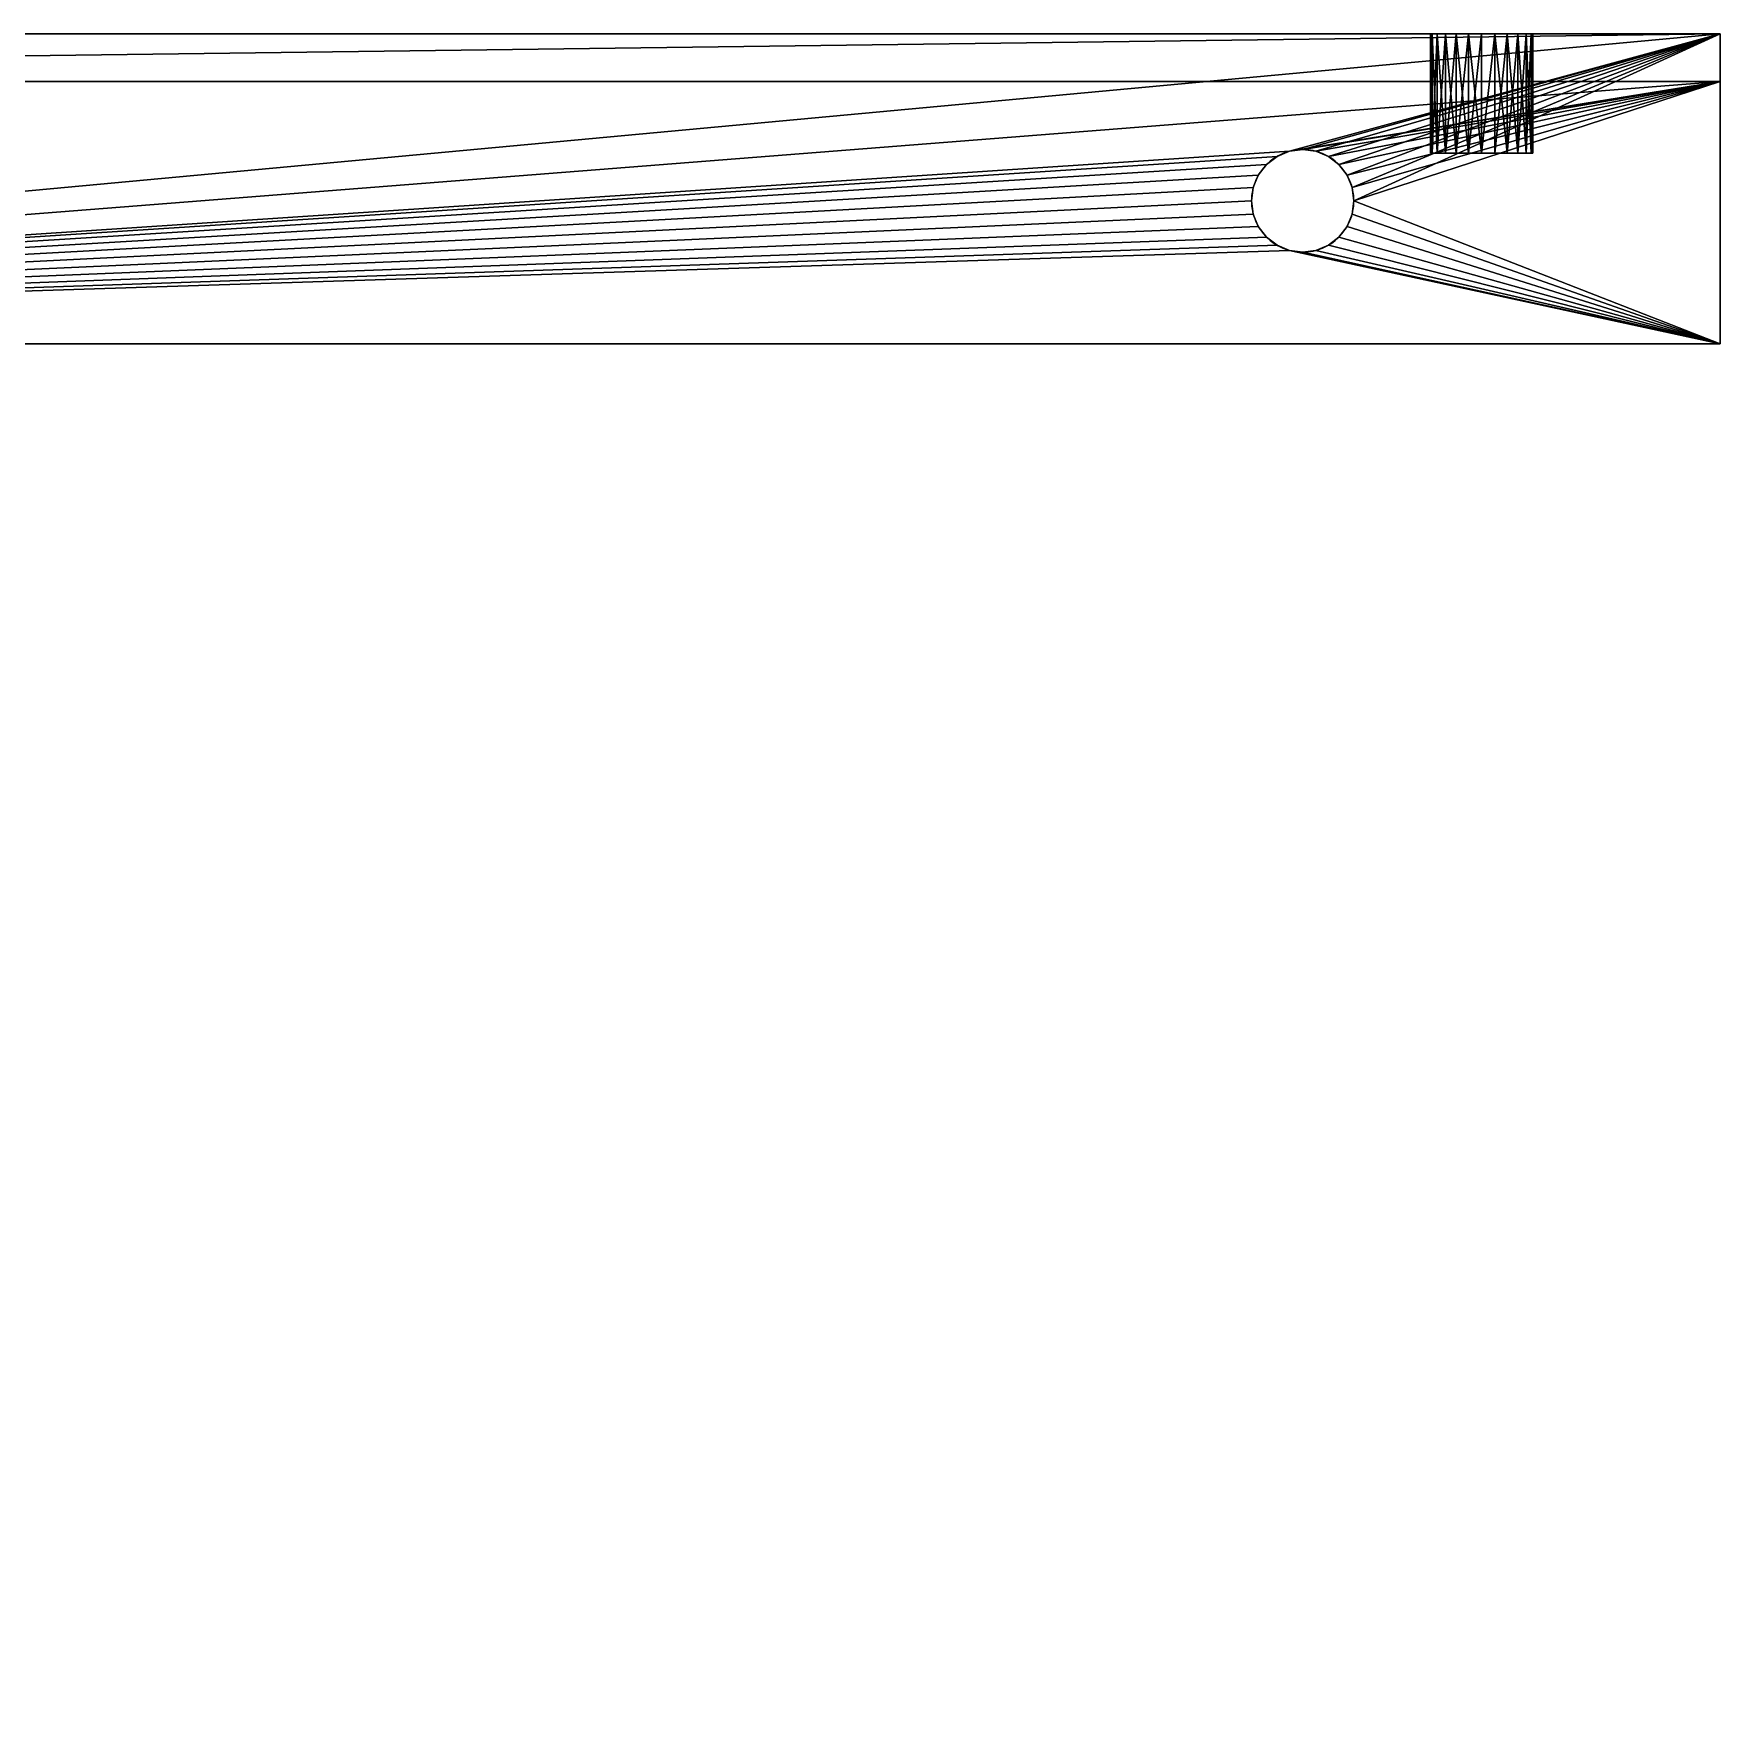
# Model space of a CAD drawing. Extents: x 0 to 155, y -2 to 138.
# Drawn here: x 84.3 to 155, y 68.2 to 138.5 of the extents above; entities that cross this region are included whole.
import ezdxf

# ---------------------------------------------------------------- set-up
doc = ezdxf.new("R2010")
doc.units = 0
doc.header["$LTSCALE"] = 25.4
doc.layers.get('0').update_dxf_attribs({"linetype": 'CONTINUOUS'})

# ---------------------------------------------------------------- blocks, each defined once
blk = doc.blocks.new('DIFFERENZA_1')
at = {"color": 0}
for p, q in [((155, 138.5), (0, 138.5)), ((0, 138.5, 16), (155, 138.5, 16)), ((155, 138.5), (0, 138.5)), ((0, 138.5, 16), (155, 138.5, 16)), ((142.85, 138.5, 5), (142.85, 133.5, 5)), ((142.85, 138.5, 5), (142.85, 133.5, 5)), ((142.923, 138.5, 4.444), (142.923, 133.5, 4.444)), ((142.923, 138.5, 4.444), (142.923, 133.5, 4.444)), ((142.923, 138.5, 5.556), (142.923, 133.5, 5.556)), ((142.923, 138.5, 5.556), (142.923, 133.5, 5.556)), ((143.138, 138.5, 3.925), (143.138, 133.5, 3.925)), ((143.138, 138.5, 3.925), (143.138, 133.5, 3.925)), ((143.138, 138.5, 6.075), (143.138, 133.5, 6.075)), ((143.138, 138.5, 6.075), (143.138, 133.5, 6.075)), ((143.48, 138.5, 3.48), (143.48, 133.5, 3.48)), ((143.48, 138.5, 3.48), (143.48, 133.5, 3.48)), ((143.48, 138.5, 6.52), (143.48, 133.5, 6.52)), ((143.48, 138.5, 6.52), (143.48, 133.5, 6.52)), ((143.925, 138.5, 3.138), (143.925, 133.5, 3.138)), ((143.925, 138.5, 3.138), (143.925, 133.5, 3.138)), ((143.925, 138.5, 6.862), (143.925, 133.5, 6.862)), ((143.925, 138.5, 6.862), (143.925, 133.5, 6.862)), ((144.444, 138.5, 2.923), (144.444, 133.5, 2.923)), ((144.444, 138.5, 2.923), (144.444, 133.5, 2.923)), ((144.444, 138.5, 7.077), (144.444, 133.5, 7.077)), ((144.444, 138.5, 7.077), (144.444, 133.5, 7.077)), ((145, 138.5, 2.85), (145, 133.5, 2.85)), ((145, 138.5, 2.85), (145, 133.5, 2.85)), ((145, 138.5, 7.15), (145, 133.5, 7.15)), ((145, 138.5, 7.15), (145, 133.5, 7.15)), ((145.556, 138.5, 2.923), (145.556, 133.5, 2.923)), ((145.556, 138.5, 2.923), (145.556, 133.5, 2.923)), ((145.556, 138.5, 7.077), (145.556, 133.5, 7.077)), ((145.556, 138.5, 7.077), (145.556, 133.5, 7.077)), ((146.075, 138.5, 3.138), (146.075, 133.5, 3.138)), ((146.075, 138.5, 3.138), (146.075, 133.5, 3.138)), ((146.075, 138.5, 6.862), (146.075, 133.5, 6.862)), ((146.075, 138.5, 6.862), (146.075, 133.5, 6.862)), ((146.52, 138.5, 3.48), (146.52, 133.5, 3.48)), ((146.52, 138.5, 3.48), (146.52, 133.5, 3.48)), ((146.52, 138.5, 6.52), (146.52, 133.5, 6.52)), ((146.52, 138.5, 6.52), (146.52, 133.5, 6.52)), ((146.862, 138.5, 3.925), (146.862, 133.5, 3.925)), ((146.862, 138.5, 3.925), (146.862, 133.5, 3.925)), ((146.862, 138.5, 6.075), (146.862, 133.5, 6.075)), ((146.862, 138.5, 6.075), (146.862, 133.5, 6.075)), ((147.077, 138.5, 4.444), (147.077, 133.5, 4.444)), ((147.077, 138.5, 4.444), (147.077, 133.5, 4.444)), ((147.077, 138.5, 5.556), (147.077, 133.5, 5.556)), ((147.077, 138.5, 5.556), (147.077, 133.5, 5.556)), ((147.15, 138.5, 5), (147.15, 133.5, 5)), ((147.15, 138.5, 5), (147.15, 133.5, 5)), ((155, 138.5, 16), (155, 138.5)), ((155, 125.5), (155, 138.5)), ((155, 125.5), (155, 138.5)), ((155, 138.5, 16), (155, 138.5)), ((155, 136.5, 16), (155, 138.5, 16)), ((155, 136.5, 16), (155, 138.5, 16)), ((1, 136.5, 10), (155, 136.5, 10)), ((1, 136.5, 16), (155, 136.5, 16)), ((1, 136.5, 16), (155, 136.5, 16)), ((1, 136.5, 10), (155, 136.5, 10)), ((155, 125.5, 10), (155, 136.5, 10)), ((155, 136.5, 16), (155, 136.5, 10)), ((155, 125.5, 10), (155, 136.5, 10)), ((155, 136.5, 16), (155, 136.5, 10)), ((137.5, 133.65), (136.944, 133.577)), ((137.5, 133.65), (136.944, 133.577)), ((138.056, 133.577), (137.5, 133.65)), ((137.5, 133.65, 10), (137.5, 133.65)), ((137.5, 133.65, 10), (137.5, 133.65)), ((138.056, 133.577), (137.5, 133.65)), ((135.98, 133.02), (135.638, 132.575)), ((135.98, 133.02), (135.638, 132.575)), ((136.425, 133.362), (135.98, 133.02)), ((136.425, 133.362), (135.98, 133.02)), ((135.98, 133.02, 10), (135.98, 133.02)), ((135.98, 133.02, 10), (135.98, 133.02)), ((136.944, 133.577), (136.425, 133.362)), ((136.944, 133.577), (136.425, 133.362)), ((136.425, 133.362, 10), (136.425, 133.362)), ((136.425, 133.362, 10), (136.425, 133.362)), ((136.944, 133.577, 10), (136.944, 133.577)), ((136.944, 133.577, 10), (136.944, 133.577)), ((138.575, 133.362), (138.056, 133.577)), ((138.056, 133.577, 10), (138.056, 133.577)), ((138.575, 133.362), (138.056, 133.577)), ((138.056, 133.577, 10), (138.056, 133.577)), ((139.02, 133.02), (138.575, 133.362)), ((138.575, 133.362, 10), (138.575, 133.362)), ((138.575, 133.362, 10), (138.575, 133.362)), ((139.02, 133.02), (138.575, 133.362)), ((139.362, 132.575), (139.02, 133.02)), ((139.02, 133.02, 10), (139.02, 133.02)), ((139.362, 132.575), (139.02, 133.02)), ((139.02, 133.02, 10), (139.02, 133.02)), ((135.638, 132.575), (135.423, 132.056)), ((135.638, 132.575), (135.423, 132.056)), ((135.638, 132.575, 10), (135.638, 132.575)), ((135.638, 132.575, 10), (135.638, 132.575)), ((139.577, 132.056), (139.362, 132.575)), ((139.362, 132.575, 10), (139.362, 132.575)), ((139.577, 132.056), (139.362, 132.575)), ((139.362, 132.575, 10), (139.362, 132.575)), ((135.423, 132.056), (135.35, 131.5)), ((135.423, 132.056), (135.35, 131.5)), ((135.35, 131.5), (135.423, 130.944)), ((135.35, 131.5, 10), (135.35, 131.5)), ((135.35, 131.5), (135.423, 130.944)), ((135.35, 131.5, 10), (135.35, 131.5)), ((135.423, 132.056, 10), (135.423, 132.056)), ((135.423, 132.056, 10), (135.423, 132.056)), ((139.65, 131.5), (139.577, 132.056)), ((139.577, 132.056, 10), (139.577, 132.056)), ((139.65, 131.5), (139.577, 132.056)), ((139.577, 132.056, 10), (139.577, 132.056)), ((139.577, 130.944), (139.65, 131.5)), ((139.577, 130.944), (139.65, 131.5)), ((139.65, 131.5, 10), (139.65, 131.5)), ((139.65, 131.5, 10), (139.65, 131.5)), ((135.423, 130.944), (135.638, 130.425)), ((135.423, 130.944), (135.638, 130.425)), ((135.423, 130.944, 10), (135.423, 130.944)), ((135.423, 130.944, 10), (135.423, 130.944)), ((139.362, 130.425), (139.577, 130.944)), ((139.362, 130.425), (139.577, 130.944)), ((139.577, 130.944, 10), (139.577, 130.944)), ((139.577, 130.944, 10), (139.577, 130.944)), ((135.638, 130.425), (135.98, 129.98)), ((135.638, 130.425), (135.98, 129.98)), ((135.638, 130.425, 10), (135.638, 130.425)), ((135.638, 130.425, 10), (135.638, 130.425)), ((139.02, 129.98), (139.362, 130.425)), ((139.02, 129.98), (139.362, 130.425)), ((139.362, 130.425, 10), (139.362, 130.425)), ((139.362, 130.425, 10), (139.362, 130.425)), ((135.98, 129.98), (136.425, 129.638)), ((135.98, 129.98, 10), (135.98, 129.98)), ((135.98, 129.98), (136.425, 129.638)), ((135.98, 129.98, 10), (135.98, 129.98)), ((136.425, 129.638), (136.944, 129.423)), ((136.425, 129.638, 10), (136.425, 129.638)), ((136.425, 129.638), (136.944, 129.423)), ((136.425, 129.638, 10), (136.425, 129.638)), ((136.944, 129.423), (137.5, 129.35)), ((136.944, 129.423), (137.5, 129.35)), ((136.944, 129.423, 10), (136.944, 129.423)), ((136.944, 129.423, 10), (136.944, 129.423)), ((137.5, 129.35), (138.056, 129.423)), ((137.5, 129.35), (138.056, 129.423)), ((137.5, 129.35, 10), (137.5, 129.35)), ((137.5, 129.35, 10), (137.5, 129.35)), ((138.056, 129.423), (138.575, 129.638)), ((138.056, 129.423), (138.575, 129.638)), ((138.056, 129.423, 10), (138.056, 129.423)), ((138.056, 129.423, 10), (138.056, 129.423)), ((138.575, 129.638), (139.02, 129.98)), ((138.575, 129.638), (139.02, 129.98)), ((138.575, 129.638, 10), (138.575, 129.638)), ((138.575, 129.638, 10), (138.575, 129.638)), ((139.02, 129.98, 10), (139.02, 129.98)), ((139.02, 129.98, 10), (139.02, 129.98)), ((15, 125.5, 10), (155, 125.5, 10)), ((15, 125.5, 10), (155, 125.5, 10)), ((15, 125.5), (155, 125.5)), ((15, 125.5), (155, 125.5)), ((155, 125.5, 10), (155, 125.5)), ((155, 125.5, 10), (155, 125.5))]:
    blk.add_line(p, q, dxfattribs=at)
at = {"color": 0, "extrusion": (0, -1, 0)}
for centre in [(145, 5, -138.5), (145, 5, -138.5), (145, 5, -138.5), (145, 5, -138.5), (145, 5, -138.5), (145, 5, -138.5), (145, 5, -138.5), (145, 5, -138.5), (145, 5, -138.5), (145, 5, -138.5), (145, 5, -138.5), (145, 5, -138.5), (145, 5, -138.5), (145, 5, -138.5), (145, 5, -138.5), (145, 5, -138.5), (145, 5, -138.5), (145, 5, -138.5), (145, 5, -138.5), (145, 5, -138.5), (145, 5, -138.5), (145, 5, -138.5), (145, 5, -138.5), (145, 5, -138.5), (145, 5, -138.5), (145, 5, -133.5), (145, 5, -133.5), (145, 5, -133.5), (145, 5, -133.5), (145, 5, -133.5), (145, 5, -133.5), (145, 5, -133.5), (145, 5, -133.5), (145, 5, -133.5), (145, 5, -133.5), (145, 5, -133.5), (145, 5, -133.5), (145, 5, -133.5), (145, 5, -133.5), (145, 5, -133.5), (145, 5, -133.5), (145, 5, -133.5), (145, 5, -133.5), (145, 5, -133.5), (145, 5, -133.5), (145, 5, -133.5), (145, 5, -133.5), (145, 5, -133.5), (145, 5, -133.5), (145, 5, -133.5)]:
    blk.add_circle(centre, 2.15, dxfattribs=at)
at = {"color": 0, "extrusion": (2.62322e-15, 3.85733e-15, -1)}
blk.add_circle((-137.5, 131.5, -10), 2.15, dxfattribs=at)
blk.add_circle((-137.5, 131.5, -10), 2.15, dxfattribs=at)
blk.add_circle((-137.5, 131.5, -10), 2.15, dxfattribs=at)
blk.add_circle((-137.5, 131.5, -10), 2.15, dxfattribs=at)
blk.add_circle((-137.5, 131.5, -10), 2.15, dxfattribs=at)
blk.add_circle((-137.5, 131.5, -10), 2.15, dxfattribs=at)
blk.add_circle((-137.5, 131.5, -10), 2.15, dxfattribs=at)
blk.add_circle((-137.5, 131.5, -10), 2.15, dxfattribs=at)
blk.add_circle((-137.5, 131.5, -10), 2.15, dxfattribs=at)
blk.add_circle((-137.5, 131.5, -10), 2.15, dxfattribs=at)
blk.add_circle((-137.5, 131.5, -10), 2.15, dxfattribs=at)
blk.add_circle((-137.5, 131.5, -10), 2.15, dxfattribs=at)
blk.add_circle((-137.5, 131.5, -10), 2.15, dxfattribs=at)
blk.add_circle((-137.5, 131.5, -10), 2.15, dxfattribs=at)
blk.add_circle((-137.5, 131.5, -10), 2.15, dxfattribs=at)
blk.add_circle((-137.5, 131.5, -10), 2.15, dxfattribs=at)
blk.add_circle((-137.5, 131.5, -10), 2.15, dxfattribs=at)
blk.add_circle((-137.5, 131.5, -10), 2.15, dxfattribs=at)
blk.add_circle((-137.5, 131.5, -10), 2.15, dxfattribs=at)
blk.add_circle((-137.5, 131.5, -10), 2.15, dxfattribs=at)
blk.add_circle((-137.5, 131.5, -10), 2.15, dxfattribs=at)
blk.add_circle((-137.5, 131.5, -10), 2.15, dxfattribs=at)
blk.add_circle((-137.5, 131.5, -10), 2.15, dxfattribs=at)
blk.add_circle((-137.5, 131.5, -10), 2.15, dxfattribs=at)
blk.add_circle((-137.5, 131.5, -10), 2.15, dxfattribs=at)
at = {"color": 0}
mesh = blk.add_polyface(dxfattribs=at)
corners = [(8.056, 138.5, 2.923), (77.5, 138.5, 2.85), (7.5, 138.5, 2.85), (76.944, 138.5, 2.923), (8.575, 138.5, 3.138), (76.425, 138.5, 3.138), (9.02, 138.5, 3.48), (75.98, 138.5, 3.48), (75.638, 138.5, 3.925), (9.362, 138.5, 3.925), (9.577, 138.5, 4.444), (75.423, 138.5, 4.444), (9.65, 138.5, 5), (75.35, 138.5, 5), (75.423, 138.5, 5.556), (9.577, 138.5, 5.556), (9.362, 138.5, 6.075), (75.638, 138.5, 6.075), (9.02, 138.5, 6.52), (75.98, 138.5, 6.52), (8.575, 138.5, 6.862), (76.425, 138.5, 6.862), (8.056, 138.5, 7.077), (76.944, 138.5, 7.077), (7.5, 138.5, 7.15), (77.5, 138.5, 7.15), (0, 138.5), (155, 138.5), (6.944, 138.5, 2.923), (6.425, 138.5, 3.138), (5.98, 138.5, 3.48), (5.638, 138.5, 3.925), (0, 138.5, 16), (145, 138.5, 2.85), (5.423, 138.5, 4.444), (5.35, 138.5, 5), (5.423, 138.5, 5.556), (5.638, 138.5, 6.075), (5.98, 138.5, 6.52), (6.425, 138.5, 6.862), (6.944, 138.5, 7.077), (145, 138.5, 7.15), (146.862, 138.5, 3.925), (155, 138.5, 16), (146.52, 138.5, 3.48), (146.075, 138.5, 3.138), (145.556, 138.5, 2.923), (147.077, 138.5, 4.444), (147.15, 138.5, 5), (147.077, 138.5, 5.556), (146.862, 138.5, 6.075), (146.52, 138.5, 6.52), (146.075, 138.5, 6.862), (145.556, 138.5, 7.077), (144.444, 138.5, 2.923), (78.056, 138.5, 2.923), (143.925, 138.5, 3.138), (78.575, 138.5, 3.138), (143.48, 138.5, 3.48), (79.02, 138.5, 3.48), (143.138, 138.5, 3.925), (79.362, 138.5, 3.925), (142.923, 138.5, 4.444), (79.577, 138.5, 4.444), (142.85, 138.5, 5), (79.65, 138.5, 5), (79.577, 138.5, 5.556), (142.923, 138.5, 5.556), (79.362, 138.5, 6.075), (143.138, 138.5, 6.075), (79.02, 138.5, 6.52), (143.48, 138.5, 6.52), (78.575, 138.5, 6.862), (143.925, 138.5, 6.862), (144.444, 138.5, 7.077), (78.056, 138.5, 7.077)]
mesh.append_faces([[corners[k] for k in face] for face in [(0, 1, 2), (1, 0, 3), (3, 4, 5), (5, 6, 7), (7, 6, 8), (8, 10, 11), (11, 12, 13), (13, 12, 14), (14, 16, 17), (17, 18, 19), (19, 20, 21), (21, 22, 23), (23, 24, 25), (26, 2, 27), (2, 26, 28), (28, 26, 29), (29, 26, 30), (30, 26, 31), (31, 32, 34), (34, 32, 35), (35, 32, 36), (36, 32, 37), (37, 32, 38), (38, 32, 39), (39, 32, 40), (40, 32, 24), (27, 42, 43), (42, 27, 44), (44, 27, 45), (45, 27, 46), (46, 27, 33), (43, 41, 32), (33, 1, 54), (54, 55, 56), (56, 57, 58), (58, 59, 60), (60, 61, 62), (62, 63, 64), (64, 66, 67), (67, 68, 69), (69, 70, 71), (71, 72, 73), (73, 72, 74), (74, 25, 41)]], dxfattribs={"vtx0": -1, "vtx1": -1, "color": 0})
mesh.append_faces([[corners[k] for k in face] for face in [(27, 2, 33), (24, 32, 41), (1, 33, 2), (41, 25, 24)]], dxfattribs={"vtx0": -1, "vtx1": -1, "vtx2": -1, "color": 0})
mesh.append_faces([[corners[k] for k in face] for face in [(3, 0, 4), (5, 4, 6), (8, 6, 9), (8, 9, 10), (11, 10, 12), (14, 12, 15), (14, 15, 16), (17, 16, 18), (19, 18, 20), (21, 20, 22), (23, 22, 24), (31, 26, 32), (43, 42, 47), (43, 47, 48), (43, 48, 49), (43, 49, 50), (43, 50, 51), (43, 51, 52), (43, 52, 53), (43, 53, 41), (54, 1, 55), (56, 55, 57), (58, 57, 59), (60, 59, 61), (62, 61, 63), (64, 63, 65), (64, 65, 66), (67, 66, 68), (69, 68, 70), (71, 70, 72), (74, 72, 75), (74, 75, 25)]], dxfattribs={"vtx0": -1, "vtx2": -1, "color": 0})
mesh = blk.add_polyface(dxfattribs=at)
corners = [(4, 105.5), (9.138, 115.925), (15, 105.5), (8.923, 116.444), (8.85, 117), (9.48, 115.48), (9.925, 115.138), (10.444, 114.923), (11, 114.85), (11.556, 114.923), (12.075, 115.138), (12.52, 115.48), (12.862, 115.925), (13.077, 116.444), (13.15, 117), (15, 125.5), (0, 138.5), (0, -2), (8.923, 117.556), (9.138, 118.075), (9.48, 118.52), (155, 138.5), (9.925, 118.862), (10.444, 119.077), (11, 119.15), (11.556, 119.077), (12.075, 118.862), (12.52, 118.52), (12.862, 118.075), (13.077, 117.556), (136.944, 133.577), (136.425, 133.362), (135.98, 133.02), (135.638, 132.575), (135.423, 132.056), (135.35, 131.5), (137.5, 133.65), (138.056, 133.577), (138.575, 133.362), (139.02, 133.02), (139.362, 132.575), (139.577, 132.056), (139.65, 131.5), (136.944, 129.423), (155, 125.5), (136.425, 129.638), (135.98, 129.98), (135.638, 130.425), (135.423, 130.944), (137.5, 129.35), (138.056, 129.423), (138.575, 129.638), (139.02, 129.98), (139.362, 130.425), (139.577, 130.944), (4, 21), (8.923, 9.556), (8.85, 9), (9.138, 10.075), (15, 21), (9.48, 10.52), (9.925, 10.862), (10.444, 11.077), (11, 11.15), (11.556, 11.077), (12.075, 10.862), (12.52, 10.52), (12.862, 10.075), (13.077, 9.556), (13.15, 9), (15, 13.8), (132.5, 13.8), (135.638, 10.075), (132.5, 3), (135.98, 10.52), (136.425, 10.862), (142.5, 13.8), (135.423, 9.556), (135.35, 9), (136.944, 11.077), (137.5, 11.15), (138.056, 11.077), (138.575, 10.862), (139.02, 10.52), (139.362, 10.075), (139.577, 9.556), (139.65, 9), (11, 6.85), (155, -2), (10.444, 6.923), (9.925, 7.138), (9.48, 7.48), (9.138, 7.925), (8.923, 8.444), (11.556, 6.923), (12.075, 7.138), (12.52, 7.48), (82.769, 3), (12.862, 7.925), (13.077, 8.444), (82.769, 13.8), (142.5, 3), (136.425, 7.138), (135.98, 7.48), (135.638, 7.925), (135.423, 8.444), (136.944, 6.923), (137.5, 6.85), (138.056, 6.923), (138.575, 7.138), (139.02, 7.48), (139.362, 7.925), (139.577, 8.444), (155, 3)]
mesh.append_faces([[corners[k] for k in face] for face in [(97, 70, 100), (88, 101, 113)]], dxfattribs={"vtx0": -1, "color": 0})
mesh.append_faces([[corners[k] for k in face] for face in [(0, 1, 2), (1, 0, 3), (3, 0, 4), (2, 14, 15), (16, 0, 17), (18, 16, 19), (19, 16, 20), (20, 15, 22), (22, 15, 23), (23, 15, 24), (24, 15, 25), (25, 15, 26), (26, 15, 27), (27, 15, 28), (28, 15, 29), (29, 15, 14), (30, 21, 36), (36, 21, 37), (37, 21, 38), (38, 21, 39), (39, 21, 40), (40, 21, 41), (41, 21, 42), (15, 43, 44), (43, 15, 45), (45, 15, 46), (46, 15, 47), (47, 15, 48), (48, 15, 35), (44, 42, 21), (56, 55, 58), (58, 59, 60), (60, 59, 61), (61, 59, 62), (62, 59, 63), (63, 59, 64), (64, 59, 65), (65, 59, 66), (66, 59, 67), (67, 59, 68), (68, 59, 69), (71, 72, 73), (72, 71, 74), (74, 71, 75), (75, 76, 79), (79, 76, 80), (80, 76, 81), (81, 76, 82), (82, 76, 83), (83, 76, 84), (84, 76, 85), (85, 76, 86), (17, 87, 88), (87, 17, 89), (89, 17, 90), (90, 17, 91), (91, 17, 92), (92, 17, 93), (55, 17, 0), (93, 55, 57), (102, 73, 103), (103, 73, 104), (104, 73, 105), (105, 73, 78), (101, 86, 76)]], dxfattribs={"vtx0": -1, "vtx1": -1, "color": 0})
mesh.append_faces([[corners[k] for k in face] for face in [(0, 16, 18), (20, 16, 15), (15, 21, 30), (93, 17, 55), (88, 96, 97), (97, 69, 70), (88, 73, 101), (101, 73, 102)]], dxfattribs={"vtx0": -1, "vtx1": -1, "vtx2": -1, "color": 0})
mesh.append_faces([[corners[k] for k in face] for face in [(2, 1, 5), (2, 5, 6), (2, 6, 7), (2, 7, 8), (2, 8, 9), (2, 9, 10), (2, 10, 11), (2, 11, 12), (2, 12, 13), (2, 13, 14), (15, 16, 21), (0, 18, 4), (15, 30, 31), (15, 31, 32), (15, 32, 33), (15, 33, 34), (15, 34, 35), (44, 43, 49), (44, 49, 50), (44, 50, 51), (44, 51, 52), (44, 52, 53), (44, 53, 54), (44, 54, 42), (55, 56, 57), (58, 55, 59), (69, 59, 70), (75, 71, 76), (73, 72, 77), (73, 77, 78), (88, 87, 94), (88, 94, 95), (88, 95, 96), (97, 96, 98), (97, 98, 99), (97, 99, 69), (88, 97, 73), (101, 102, 106), (101, 106, 107), (101, 107, 108), (101, 108, 109), (101, 109, 110), (101, 110, 111), (101, 111, 112), (101, 112, 86)]], dxfattribs={"vtx0": -1, "vtx2": -1, "color": 0})
mesh = blk.add_polyface(dxfattribs=at)
corners = [(0, -2, 16), (1, 3, 16), (1, 136.5, 16), (155, -2, 16), (155, 3, 16), (0, 138.5, 16), (155, 138.5, 16), (155, 136.5, 16)]
mesh.append_faces([[corners[k] for k in face] for face in [(1, 3, 4), (6, 2, 7)]], dxfattribs={"vtx0": -1, "color": 0})
mesh.append_faces([[corners[k] for k in face] for face in [(5, 2, 6)]], dxfattribs={"vtx0": -1, "vtx1": -1, "color": 0})
mesh.append_faces([[corners[k] for k in face] for face in [(0, 1, 2), (1, 0, 3), (2, 5, 0)]], dxfattribs={"vtx0": -1, "vtx2": -1, "color": 0})
mesh = blk.add_polyface(dxfattribs=at)
corners = [(142.923, 138.5, 4.444), (142.85, 133.5, 5), (142.923, 133.5, 4.444), (142.85, 138.5, 5)]
mesh.append_faces([[corners[k] for k in face] for face in [(0, 1, 2), (1, 0, 3)]], dxfattribs={"vtx0": -1, "color": 0})
mesh = blk.add_polyface(dxfattribs=at)
corners = [(142.85, 138.5, 5), (142.923, 133.5, 5.556), (142.85, 133.5, 5), (142.923, 138.5, 5.556)]
mesh.append_faces([[corners[k] for k in face] for face in [(0, 1, 2), (1, 0, 3)]], dxfattribs={"vtx0": -1, "color": 0})
mesh = blk.add_polyface(dxfattribs=at)
corners = [(143.138, 138.5, 3.925), (142.923, 133.5, 4.444), (143.138, 133.5, 3.925), (142.923, 138.5, 4.444)]
mesh.append_faces([[corners[k] for k in face] for face in [(0, 1, 2), (1, 0, 3)]], dxfattribs={"vtx0": -1, "color": 0})
mesh = blk.add_polyface(dxfattribs=at)
corners = [(142.923, 138.5, 5.556), (143.138, 133.5, 6.075), (142.923, 133.5, 5.556), (143.138, 138.5, 6.075)]
mesh.append_faces([[corners[k] for k in face] for face in [(0, 1, 2), (1, 0, 3)]], dxfattribs={"vtx0": -1, "color": 0})
mesh = blk.add_polyface(dxfattribs=at)
corners = [(143.48, 138.5, 3.48), (143.138, 133.5, 3.925), (143.48, 133.5, 3.48), (143.138, 138.5, 3.925)]
mesh.append_faces([[corners[k] for k in face] for face in [(0, 1, 2), (1, 0, 3)]], dxfattribs={"vtx0": -1, "color": 0})
mesh = blk.add_polyface(dxfattribs=at)
corners = [(143.138, 138.5, 6.075), (143.48, 133.5, 6.52), (143.138, 133.5, 6.075), (143.48, 138.5, 6.52)]
mesh.append_faces([[corners[k] for k in face] for face in [(0, 1, 2), (1, 0, 3)]], dxfattribs={"vtx0": -1, "color": 0})
mesh = blk.add_polyface(dxfattribs=at)
corners = [(143.925, 133.5, 3.138), (143.48, 138.5, 3.48), (143.48, 133.5, 3.48), (143.925, 138.5, 3.138)]
mesh.append_faces([[corners[k] for k in face] for face in [(0, 1, 2), (1, 0, 3)]], dxfattribs={"vtx0": -1, "color": 0})
mesh = blk.add_polyface(dxfattribs=at)
corners = [(143.925, 138.5, 6.862), (143.48, 133.5, 6.52), (143.48, 138.5, 6.52), (143.925, 133.5, 6.862)]
mesh.append_faces([[corners[k] for k in face] for face in [(0, 1, 2), (1, 0, 3)]], dxfattribs={"vtx0": -1, "color": 0})
mesh = blk.add_polyface(dxfattribs=at)
corners = [(144.444, 133.5, 2.923), (143.925, 138.5, 3.138), (143.925, 133.5, 3.138), (144.444, 138.5, 2.923)]
mesh.append_faces([[corners[k] for k in face] for face in [(0, 1, 2), (1, 0, 3)]], dxfattribs={"vtx0": -1, "color": 0})
mesh = blk.add_polyface(dxfattribs=at)
corners = [(144.444, 138.5, 7.077), (143.925, 133.5, 6.862), (143.925, 138.5, 6.862), (144.444, 133.5, 7.077)]
mesh.append_faces([[corners[k] for k in face] for face in [(0, 1, 2), (1, 0, 3)]], dxfattribs={"vtx0": -1, "color": 0})
mesh = blk.add_polyface(dxfattribs=at)
corners = [(145, 133.5, 2.85), (144.444, 138.5, 2.923), (144.444, 133.5, 2.923), (145, 138.5, 2.85)]
mesh.append_faces([[corners[k] for k in face] for face in [(0, 1, 2), (1, 0, 3)]], dxfattribs={"vtx0": -1, "color": 0})
mesh = blk.add_polyface(dxfattribs=at)
corners = [(145, 138.5, 7.15), (144.444, 133.5, 7.077), (144.444, 138.5, 7.077), (145, 133.5, 7.15)]
mesh.append_faces([[corners[k] for k in face] for face in [(0, 1, 2), (1, 0, 3)]], dxfattribs={"vtx0": -1, "color": 0})
mesh = blk.add_polyface(dxfattribs=at)
corners = [(145, 133.5, 2.85), (145.556, 138.5, 2.923), (145, 138.5, 2.85), (145.556, 133.5, 2.923)]
mesh.append_faces([[corners[k] for k in face] for face in [(0, 1, 2), (1, 0, 3)]], dxfattribs={"vtx0": -1, "color": 0})
mesh = blk.add_polyface(dxfattribs=at)
corners = [(145.556, 138.5, 7.077), (145, 133.5, 7.15), (145, 138.5, 7.15), (145.556, 133.5, 7.077)]
mesh.append_faces([[corners[k] for k in face] for face in [(0, 1, 2), (1, 0, 3)]], dxfattribs={"vtx0": -1, "color": 0})
mesh = blk.add_polyface(dxfattribs=at)
corners = [(146.075, 133.5, 3.138), (145.556, 138.5, 2.923), (145.556, 133.5, 2.923), (146.075, 138.5, 3.138)]
mesh.append_faces([[corners[k] for k in face] for face in [(0, 1, 2), (1, 0, 3)]], dxfattribs={"vtx0": -1, "color": 0})
mesh = blk.add_polyface(dxfattribs=at)
corners = [(146.075, 138.5, 6.862), (145.556, 133.5, 7.077), (145.556, 138.5, 7.077), (146.075, 133.5, 6.862)]
mesh.append_faces([[corners[k] for k in face] for face in [(0, 1, 2), (1, 0, 3)]], dxfattribs={"vtx0": -1, "color": 0})
mesh = blk.add_polyface(dxfattribs=at)
corners = [(146.52, 133.5, 3.48), (146.075, 138.5, 3.138), (146.075, 133.5, 3.138), (146.52, 138.5, 3.48)]
mesh.append_faces([[corners[k] for k in face] for face in [(0, 1, 2), (1, 0, 3)]], dxfattribs={"vtx0": -1, "color": 0})
mesh = blk.add_polyface(dxfattribs=at)
corners = [(146.52, 138.5, 6.52), (146.075, 133.5, 6.862), (146.075, 138.5, 6.862), (146.52, 133.5, 6.52)]
mesh.append_faces([[corners[k] for k in face] for face in [(0, 1, 2), (1, 0, 3)]], dxfattribs={"vtx0": -1, "color": 0})
mesh = blk.add_polyface(dxfattribs=at)
corners = [(146.862, 138.5, 3.925), (146.52, 133.5, 3.48), (146.862, 133.5, 3.925), (146.52, 138.5, 3.48)]
mesh.append_faces([[corners[k] for k in face] for face in [(0, 1, 2), (1, 0, 3)]], dxfattribs={"vtx0": -1, "color": 0})
mesh = blk.add_polyface(dxfattribs=at)
corners = [(146.52, 138.5, 6.52), (146.862, 133.5, 6.075), (146.52, 133.5, 6.52), (146.862, 138.5, 6.075)]
mesh.append_faces([[corners[k] for k in face] for face in [(0, 1, 2), (1, 0, 3)]], dxfattribs={"vtx0": -1, "color": 0})
mesh = blk.add_polyface(dxfattribs=at)
corners = [(147.077, 138.5, 4.444), (146.862, 133.5, 3.925), (147.077, 133.5, 4.444), (146.862, 138.5, 3.925)]
mesh.append_faces([[corners[k] for k in face] for face in [(0, 1, 2), (1, 0, 3)]], dxfattribs={"vtx0": -1, "color": 0})
mesh = blk.add_polyface(dxfattribs=at)
corners = [(146.862, 138.5, 6.075), (147.077, 133.5, 5.556), (146.862, 133.5, 6.075), (147.077, 138.5, 5.556)]
mesh.append_faces([[corners[k] for k in face] for face in [(0, 1, 2), (1, 0, 3)]], dxfattribs={"vtx0": -1, "color": 0})
mesh = blk.add_polyface(dxfattribs=at)
corners = [(147.15, 138.5, 5), (147.077, 133.5, 4.444), (147.15, 133.5, 5), (147.077, 138.5, 4.444)]
mesh.append_faces([[corners[k] for k in face] for face in [(0, 1, 2), (1, 0, 3)]], dxfattribs={"vtx0": -1, "color": 0})
mesh = blk.add_polyface(dxfattribs=at)
corners = [(147.077, 138.5, 5.556), (147.15, 133.5, 5), (147.077, 133.5, 5.556), (147.15, 138.5, 5)]
mesh.append_faces([[corners[k] for k in face] for face in [(0, 1, 2), (1, 0, 3)]], dxfattribs={"vtx0": -1, "color": 0})
mesh = blk.add_polyface(dxfattribs=at)
corners = [(155, 138.5), (155, 125.5, 10), (155, 125.5), (155, 136.5, 10), (155, 136.5, 16), (155, 138.5, 16)]
mesh.append_faces([[corners[k] for k in face] for face in [(0, 1, 2), (4, 0, 5)]], dxfattribs={"vtx0": -1, "color": 0})
mesh.append_faces([[corners[k] for k in face] for face in [(1, 0, 3), (3, 0, 4)]], dxfattribs={"vtx0": -1, "vtx1": -1, "color": 0})
mesh = blk.add_polyface(dxfattribs=at)
corners = [(1, 3, 10), (4, 21, 10), (4, 105.5, 10), (8.923, 8.444, 10), (9.138, 7.925, 10), (9.48, 7.48, 10), (9.925, 7.138, 10), (10.444, 6.923, 10), (11, 6.85, 10), (82.769, 3, 10), (8.85, 9, 10), (11.556, 6.923, 10), (12.075, 7.138, 10), (12.52, 7.48, 10), (12.862, 7.925, 10), (13.077, 8.444, 10), (13.15, 9, 10), (15, 13.8, 10), (82.769, 13.8, 10), (9.138, 10.075, 10), (15, 21, 10), (8.923, 9.556, 10), (9.48, 10.52, 10), (9.925, 10.862, 10), (10.444, 11.077, 10), (11, 11.15, 10), (11.556, 11.077, 10), (12.075, 10.862, 10), (12.52, 10.52, 10), (12.862, 10.075, 10), (13.077, 9.556, 10), (8.923, 116.444, 10), (8.85, 117, 10), (9.138, 115.925, 10), (15, 105.5, 10), (9.48, 115.48, 10), (9.925, 115.138, 10), (10.444, 114.923, 10), (11, 114.85, 10), (11.556, 114.923, 10), (12.075, 115.138, 10), (12.52, 115.48, 10), (12.862, 115.925, 10), (13.077, 116.444, 10), (13.15, 117, 10), (15, 125.5, 10), (135.423, 130.944, 10), (135.35, 131.5, 10), (135.638, 130.425, 10), (135.98, 129.98, 10), (136.425, 129.638, 10), (136.944, 129.423, 10), (155, 125.5, 10), (137.5, 129.35, 10), (138.056, 129.423, 10), (138.575, 129.638, 10), (139.02, 129.98, 10), (139.362, 130.425, 10), (139.577, 130.944, 10), (139.65, 131.5, 10), (1, 136.5, 10), (155, 136.5, 10), (9.48, 118.52, 10), (9.138, 118.075, 10), (8.923, 117.556, 10), (9.925, 118.862, 10), (10.444, 119.077, 10), (11, 119.15, 10), (11.556, 119.077, 10), (12.075, 118.862, 10), (12.52, 118.52, 10), (12.862, 118.075, 10), (13.077, 117.556, 10), (136.944, 133.577, 10), (136.425, 133.362, 10), (135.98, 133.02, 10), (135.638, 132.575, 10), (135.423, 132.056, 10), (137.5, 133.65, 10), (138.056, 133.577, 10), (138.575, 133.362, 10), (139.02, 133.02, 10), (139.362, 132.575, 10), (139.577, 132.056, 10)]
mesh.append_faces([[corners[k] for k in face] for face in [(17, 9, 18)]], dxfattribs={"vtx0": -1, "color": 0})
mesh.append_faces([[corners[k] for k in face] for face in [(3, 0, 4), (4, 0, 5), (5, 0, 6), (6, 0, 7), (7, 0, 8), (8, 9, 11), (11, 9, 12), (12, 9, 13), (13, 9, 14), (14, 9, 15), (15, 9, 16), (1, 19, 20), (19, 1, 21), (21, 1, 10), (20, 16, 17), (31, 2, 33), (33, 34, 35), (35, 34, 36), (36, 34, 37), (37, 34, 38), (38, 34, 39), (39, 34, 40), (40, 34, 41), (41, 34, 42), (42, 34, 43), (43, 34, 44), (46, 45, 48), (48, 45, 49), (49, 45, 50), (50, 45, 51), (51, 52, 53), (53, 52, 54), (54, 52, 55), (55, 52, 56), (56, 52, 57), (57, 52, 58), (58, 52, 59), (60, 45, 61), (62, 60, 63), (63, 60, 64), (64, 2, 32), (45, 44, 34), (73, 45, 74), (74, 45, 75), (75, 45, 76), (76, 45, 77), (77, 45, 47), (61, 59, 52)]], dxfattribs={"vtx0": -1, "vtx1": -1, "color": 0})
mesh.append_faces([[corners[k] for k in face] for face in [(1, 0, 3), (16, 9, 17), (45, 60, 62), (64, 60, 2), (61, 45, 73)]], dxfattribs={"vtx0": -1, "vtx1": -1, "vtx2": -1, "color": 0})
mesh.append_faces([[corners[k] for k in face] for face in [(0, 1, 2), (8, 0, 9), (1, 3, 10), (20, 19, 22), (20, 22, 23), (20, 23, 24), (20, 24, 25), (20, 25, 26), (20, 26, 27), (20, 27, 28), (20, 28, 29), (20, 29, 30), (20, 30, 16), (2, 31, 32), (33, 2, 34), (45, 46, 47), (51, 45, 52), (2, 60, 0), (45, 62, 65), (45, 65, 66), (45, 66, 67), (45, 67, 68), (45, 68, 69), (45, 69, 70), (45, 70, 71), (45, 71, 72), (45, 72, 44), (61, 73, 78), (61, 78, 79), (61, 79, 80), (61, 80, 81), (61, 81, 82), (61, 82, 83), (61, 83, 59)]], dxfattribs={"vtx0": -1, "vtx2": -1, "color": 0})
mesh = blk.add_polyface(dxfattribs=at)
corners = [(155, 136.5, 16), (1, 136.5, 10), (155, 136.5, 10), (1, 136.5, 16)]
mesh.append_faces([[corners[k] for k in face] for face in [(0, 1, 2), (1, 0, 3)]], dxfattribs={"vtx0": -1, "color": 0})
mesh = blk.add_polyface(dxfattribs=at)
corners = [(137.5, 133.65), (136.944, 133.577, 10), (136.944, 133.577), (137.5, 133.65, 10)]
mesh.append_faces([[corners[k] for k in face] for face in [(0, 1, 2), (1, 0, 3)]], dxfattribs={"vtx0": -1, "color": 0})
mesh = blk.add_polyface(dxfattribs=at)
corners = [(138.056, 133.577), (137.5, 133.65, 10), (137.5, 133.65), (138.056, 133.577, 10)]
mesh.append_faces([[corners[k] for k in face] for face in [(0, 1, 2), (1, 0, 3)]], dxfattribs={"vtx0": -1, "color": 0})
mesh = blk.add_polyface(dxfattribs=at)
corners = [(135.98, 133.02), (135.638, 132.575, 10), (135.638, 132.575), (135.98, 133.02, 10)]
mesh.append_faces([[corners[k] for k in face] for face in [(0, 1, 2), (1, 0, 3)]], dxfattribs={"vtx0": -1, "color": 0})
mesh = blk.add_polyface(dxfattribs=at)
corners = [(136.425, 133.362), (135.98, 133.02, 10), (135.98, 133.02), (136.425, 133.362, 10)]
mesh.append_faces([[corners[k] for k in face] for face in [(0, 1, 2), (1, 0, 3)]], dxfattribs={"vtx0": -1, "color": 0})
mesh = blk.add_polyface(dxfattribs=at)
corners = [(136.944, 133.577), (136.425, 133.362, 10), (136.425, 133.362), (136.944, 133.577, 10)]
mesh.append_faces([[corners[k] for k in face] for face in [(0, 1, 2), (1, 0, 3)]], dxfattribs={"vtx0": -1, "color": 0})
mesh = blk.add_polyface(dxfattribs=at)
corners = [(138.575, 133.362, 10), (138.056, 133.577), (138.575, 133.362), (138.056, 133.577, 10)]
mesh.append_faces([[corners[k] for k in face] for face in [(0, 1, 2), (1, 0, 3)]], dxfattribs={"vtx0": -1, "color": 0})
mesh = blk.add_polyface(dxfattribs=at)
corners = [(139.02, 133.02, 10), (138.575, 133.362), (139.02, 133.02), (138.575, 133.362, 10)]
mesh.append_faces([[corners[k] for k in face] for face in [(0, 1, 2), (1, 0, 3)]], dxfattribs={"vtx0": -1, "color": 0})
mesh = blk.add_polyface(dxfattribs=at)
corners = [(139.02, 133.02, 10), (139.362, 132.575), (139.362, 132.575, 10), (139.02, 133.02)]
mesh.append_faces([[corners[k] for k in face] for face in [(0, 1, 2), (1, 0, 3)]], dxfattribs={"vtx0": -1, "color": 0})
mesh = blk.add_polyface(dxfattribs=at)
corners = [(144.444, 133.5, 2.923), (145.556, 133.5, 2.923), (145, 133.5, 2.85), (146.075, 133.5, 3.138), (143.925, 133.5, 3.138), (146.52, 133.5, 3.48), (143.48, 133.5, 3.48), (146.862, 133.5, 3.925), (143.138, 133.5, 3.925), (147.077, 133.5, 4.444), (142.923, 133.5, 4.444), (147.15, 133.5, 5), (142.85, 133.5, 5), (142.923, 133.5, 5.556), (147.077, 133.5, 5.556), (146.862, 133.5, 6.075), (143.138, 133.5, 6.075), (146.52, 133.5, 6.52), (143.48, 133.5, 6.52), (143.925, 133.5, 6.862), (146.075, 133.5, 6.862), (144.444, 133.5, 7.077), (145.556, 133.5, 7.077), (145, 133.5, 7.15)]
mesh.append_faces([[corners[k] for k in face] for face in [(0, 1, 2), (22, 21, 23)]], dxfattribs={"vtx0": -1, "color": 0})
mesh.append_faces([[corners[k] for k in face] for face in [(1, 0, 3), (3, 4, 5), (5, 6, 7), (7, 8, 9), (9, 10, 11), (11, 13, 14), (14, 13, 15), (15, 16, 17), (17, 19, 20), (20, 21, 22)]], dxfattribs={"vtx0": -1, "vtx1": -1, "color": 0})
mesh.append_faces([[corners[k] for k in face] for face in [(3, 0, 4), (5, 4, 6), (7, 6, 8), (9, 8, 10), (11, 10, 12), (11, 12, 13), (15, 13, 16), (17, 16, 18), (17, 18, 19), (20, 19, 21)]], dxfattribs={"vtx0": -1, "vtx2": -1, "color": 0})
mesh = blk.add_polyface(dxfattribs=at)
corners = [(135.423, 132.056), (135.638, 132.575, 10), (135.423, 132.056, 10), (135.638, 132.575)]
mesh.append_faces([[corners[k] for k in face] for face in [(0, 1, 2), (1, 0, 3)]], dxfattribs={"vtx0": -1, "color": 0})
mesh = blk.add_polyface(dxfattribs=at)
corners = [(139.362, 132.575, 10), (139.577, 132.056), (139.577, 132.056, 10), (139.362, 132.575)]
mesh.append_faces([[corners[k] for k in face] for face in [(0, 1, 2), (1, 0, 3)]], dxfattribs={"vtx0": -1, "color": 0})
mesh = blk.add_polyface(dxfattribs=at)
corners = [(135.423, 132.056), (135.35, 131.5, 10), (135.35, 131.5), (135.423, 132.056, 10)]
mesh.append_faces([[corners[k] for k in face] for face in [(0, 1, 2), (1, 0, 3)]], dxfattribs={"vtx0": -1, "color": 0})
mesh = blk.add_polyface(dxfattribs=at)
corners = [(135.35, 131.5), (135.423, 130.944, 10), (135.423, 130.944), (135.35, 131.5, 10)]
mesh.append_faces([[corners[k] for k in face] for face in [(0, 1, 2), (1, 0, 3)]], dxfattribs={"vtx0": -1, "color": 0})
mesh = blk.add_polyface(dxfattribs=at)
corners = [(139.577, 132.056, 10), (139.65, 131.5), (139.65, 131.5, 10), (139.577, 132.056)]
mesh.append_faces([[corners[k] for k in face] for face in [(0, 1, 2), (1, 0, 3)]], dxfattribs={"vtx0": -1, "color": 0})
mesh = blk.add_polyface(dxfattribs=at)
corners = [(139.65, 131.5, 10), (139.577, 130.944), (139.577, 130.944, 10), (139.65, 131.5)]
mesh.append_faces([[corners[k] for k in face] for face in [(0, 1, 2), (1, 0, 3)]], dxfattribs={"vtx0": -1, "color": 0})
mesh = blk.add_polyface(dxfattribs=at)
corners = [(135.423, 130.944), (135.638, 130.425, 10), (135.638, 130.425), (135.423, 130.944, 10)]
mesh.append_faces([[corners[k] for k in face] for face in [(0, 1, 2), (1, 0, 3)]], dxfattribs={"vtx0": -1, "color": 0})
mesh = blk.add_polyface(dxfattribs=at)
corners = [(139.577, 130.944, 10), (139.362, 130.425), (139.362, 130.425, 10), (139.577, 130.944)]
mesh.append_faces([[corners[k] for k in face] for face in [(0, 1, 2), (1, 0, 3)]], dxfattribs={"vtx0": -1, "color": 0})
mesh = blk.add_polyface(dxfattribs=at)
corners = [(135.98, 129.98), (135.638, 130.425, 10), (135.98, 129.98, 10), (135.638, 130.425)]
mesh.append_faces([[corners[k] for k in face] for face in [(0, 1, 2), (1, 0, 3)]], dxfattribs={"vtx0": -1, "color": 0})
mesh = blk.add_polyface(dxfattribs=at)
corners = [(139.362, 130.425, 10), (139.02, 129.98), (139.02, 129.98, 10), (139.362, 130.425)]
mesh.append_faces([[corners[k] for k in face] for face in [(0, 1, 2), (1, 0, 3)]], dxfattribs={"vtx0": -1, "color": 0})
mesh = blk.add_polyface(dxfattribs=at)
corners = [(135.98, 129.98), (136.425, 129.638, 10), (136.425, 129.638), (135.98, 129.98, 10)]
mesh.append_faces([[corners[k] for k in face] for face in [(0, 1, 2), (1, 0, 3)]], dxfattribs={"vtx0": -1, "color": 0})
mesh = blk.add_polyface(dxfattribs=at)
corners = [(136.425, 129.638), (136.944, 129.423, 10), (136.944, 129.423), (136.425, 129.638, 10)]
mesh.append_faces([[corners[k] for k in face] for face in [(0, 1, 2), (1, 0, 3)]], dxfattribs={"vtx0": -1, "color": 0})
mesh = blk.add_polyface(dxfattribs=at)
corners = [(136.944, 129.423, 10), (137.5, 129.35), (136.944, 129.423), (137.5, 129.35, 10)]
mesh.append_faces([[corners[k] for k in face] for face in [(0, 1, 2), (1, 0, 3)]], dxfattribs={"vtx0": -1, "color": 0})
mesh = blk.add_polyface(dxfattribs=at)
corners = [(137.5, 129.35, 10), (138.056, 129.423), (137.5, 129.35), (138.056, 129.423, 10)]
mesh.append_faces([[corners[k] for k in face] for face in [(0, 1, 2), (1, 0, 3)]], dxfattribs={"vtx0": -1, "color": 0})
mesh = blk.add_polyface(dxfattribs=at)
corners = [(138.056, 129.423, 10), (138.575, 129.638), (138.056, 129.423), (138.575, 129.638, 10)]
mesh.append_faces([[corners[k] for k in face] for face in [(0, 1, 2), (1, 0, 3)]], dxfattribs={"vtx0": -1, "color": 0})
mesh = blk.add_polyface(dxfattribs=at)
corners = [(138.575, 129.638, 10), (139.02, 129.98), (138.575, 129.638), (139.02, 129.98, 10)]
mesh.append_faces([[corners[k] for k in face] for face in [(0, 1, 2), (1, 0, 3)]], dxfattribs={"vtx0": -1, "color": 0})
mesh = blk.add_polyface(dxfattribs=at)
corners = [(155, 125.5), (15, 125.5, 10), (15, 125.5), (155, 125.5, 10)]
mesh.append_faces([[corners[k] for k in face] for face in [(0, 1, 2), (1, 0, 3)]], dxfattribs={"vtx0": -1, "color": 0})

msp = doc.modelspace()

# ---------------------------------------------------------------- block references
at = {"color": 0}
msp.add_blockref('DIFFERENZA_1', (0, 0), dxfattribs=at)

doc.saveas('drawing.dxf')
